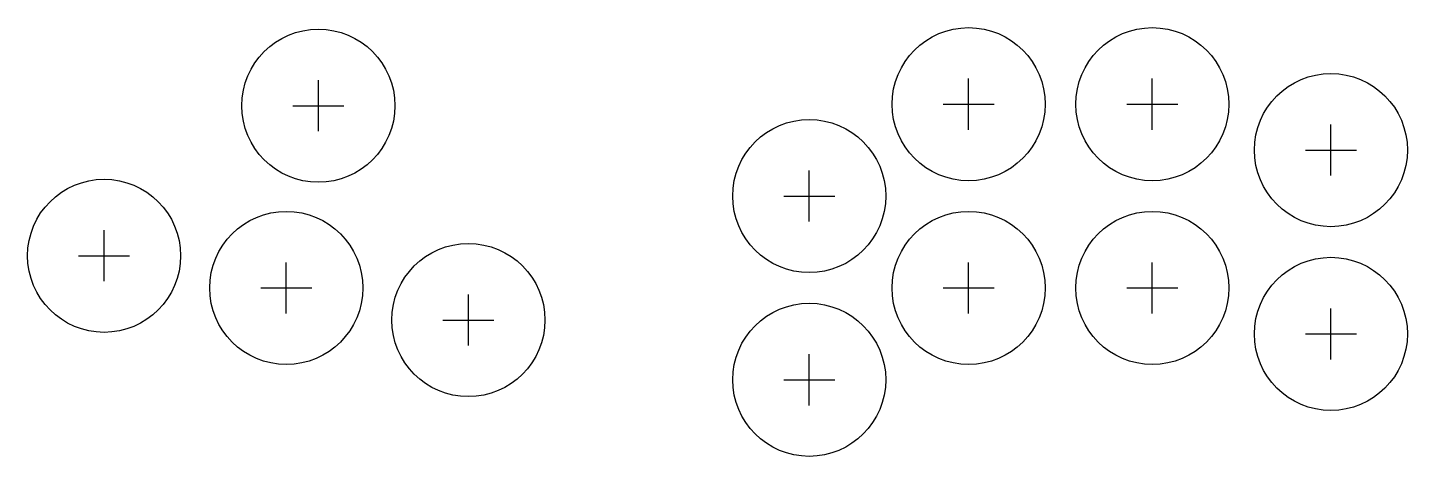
# Model space of a CAD drawing. Header units: millimetres. Extents: x -41 to 176, y -26 to 41.
import ezdxf

# ---------------------------------------------------------------- set-up
doc = ezdxf.new("R2010")
doc.units = ezdxf.units.MM
doc.layers.add('BUTTONS', color=1, linetype='Continuous')
doc.layers.add('REFERENCE', color=8, linetype='Continuous')

msp = doc.modelspace()

# ---------------------------------------------------------------- linework, layer by layer
at = {"layer": 'BUTTONS'}
for centre in [(5.0358, 28.5594), (107, 28.8), (135.8, 28.8), (163.8, 21.6), (82, 14.4), (-28.5594, 5.0358), (0, 0), (107, 0), (135.8, 0), (28.5594, -5.0358), (163.8, -7.2), (82, -14.4)]:
    msp.add_circle(centre, 12, dxfattribs=at)
at = {"layer": 'REFERENCE'}
for p, q in [((5.0358, 24.5594), (5.0358, 32.5594)), ((107, 24.8), (107, 32.8)), ((135.8, 24.8), (135.8, 32.8)), ((1.0358, 28.5594), (9.0358, 28.5594)), ((103, 28.8), (111, 28.8)), ((131.8, 28.8), (139.8, 28.8)), ((163.8, 17.6), (163.8, 25.6)), ((159.8, 21.6), (167.8, 21.6)), ((82, 10.4), (82, 18.4)), ((78, 14.4), (86, 14.4)), ((-28.5594, 1.0358), (-28.5594, 9.0358)), ((-32.5594, 5.0358), (-24.5594, 5.0358)), ((0, -4), (0, 4)), ((107, -4), (107, 4)), ((135.8, -4), (135.8, 4)), ((-4, 0), (4, 0)), ((103, 0), (111, 0)), ((131.8, 0), (139.8, 0)), ((28.5594, -9.0358), (28.5594, -1.0358)), ((163.8, -11.2), (163.8, -3.2)), ((24.5594, -5.0358), (32.5594, -5.0358)), ((159.8, -7.2), (167.8, -7.2)), ((82, -18.4), (82, -10.4)), ((78, -14.4), (86, -14.4))]:
    msp.add_line(p, q, dxfattribs=at)

doc.saveas('drawing.dxf')
